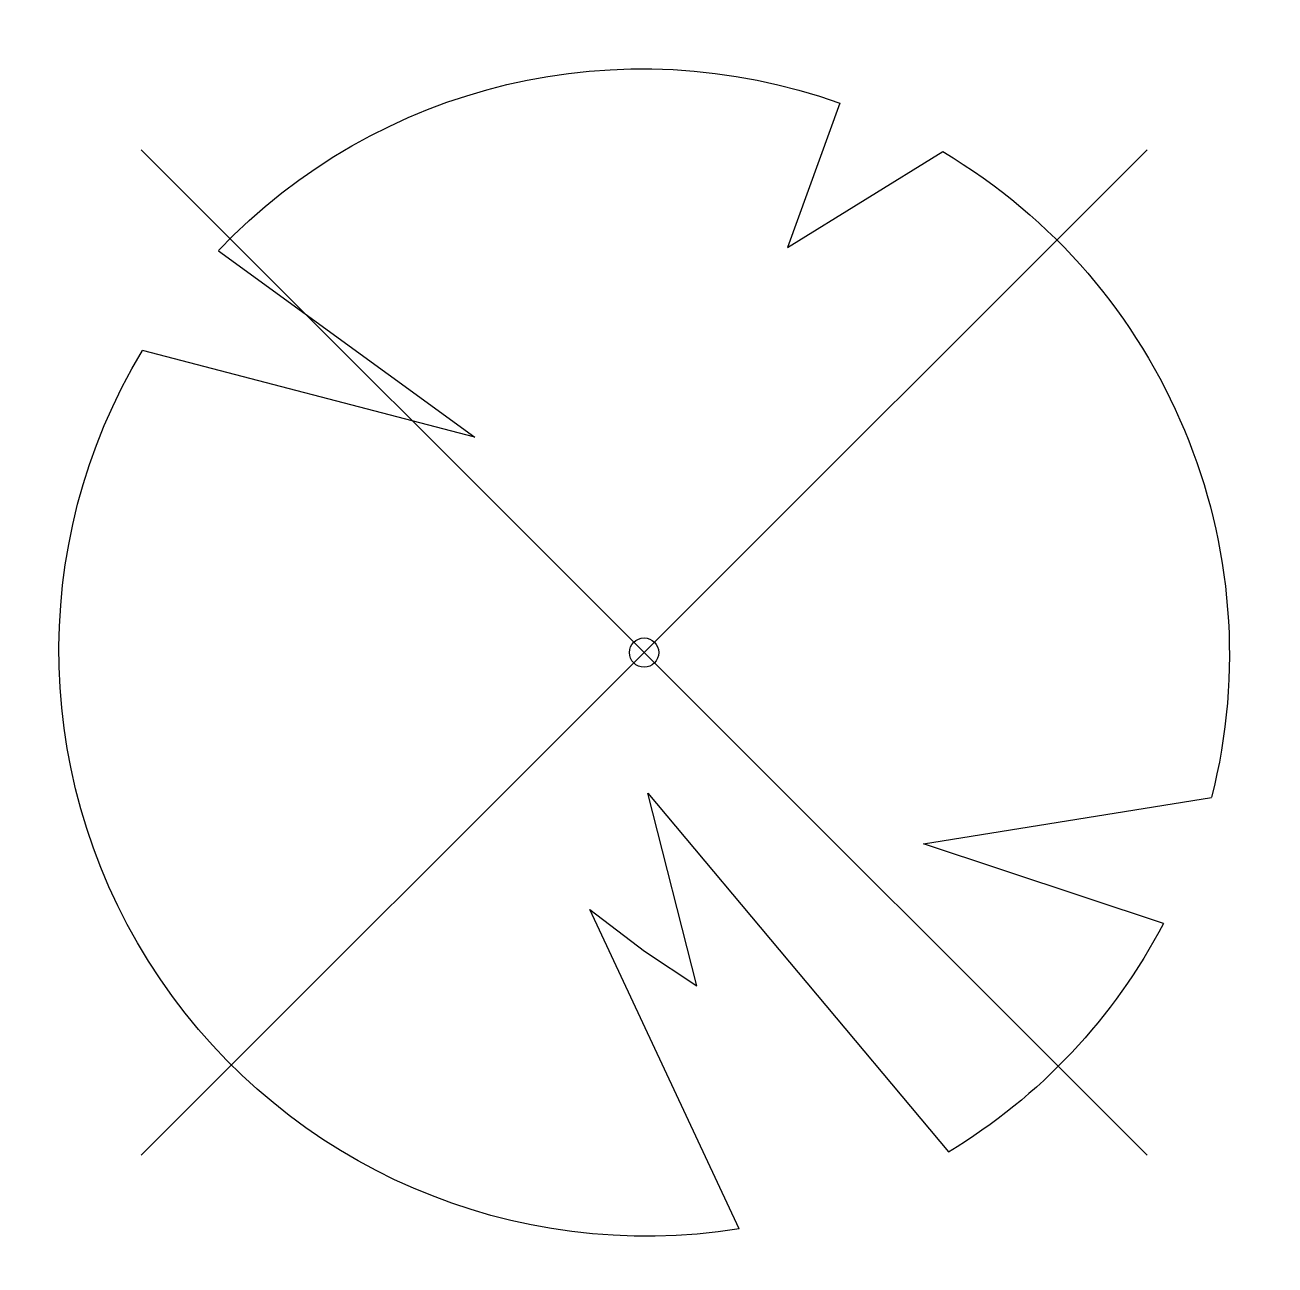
# Model space of a CAD drawing. Header units: metres. Extents: x -5.3 to 5.4, y -5.2 to 5.4.
import ezdxf

# ---------------------------------------------------------------- set-up
doc = ezdxf.new("R2010")
doc.units = ezdxf.units.M
doc.header["$LTSCALE"] = 0.2

msp = doc.modelspace()

# ---------------------------------------------------------------- linework, layer by layer
at = {"lineweight": -3}
for p, q in [((-4.293, 4.293), (4.293, -4.293)), ((4.293, 4.293), (-4.293, -4.293))]:
    msp.add_line(p, q, dxfattribs=at)
at = {"extrusion": (-0.041338, -0.080027, -0.995935), "flags": 128}
for points in [[(-0.668, -4.955), (-0.501, -3.649), (0.302, -4.991)], [(-4.804, -1.386), (-2.128, -0.974), (-4.989, -0.327)], [(2.98, 4.015), (0.596, 2.17), (1.172, 2.273), (1.705, 2.332), (0.58, 1.056), (4.266, 2.607)], [(5, 0.02), (2.868, 0.357), (4.871, -1.129)]]:
    msp.add_lwpolyline(points, dxfattribs=at)
msp.add_lwpolyline([(2.98, 4.015, 0.639079), (-4.989, -0.327, 0.639079)], format="xyb", dxfattribs=at)
msp.add_circle((0, 0), 0.125)
at = {"extrusion": (-0.041338, -0.080027, -0.995935)}
for start, end in [(196.0989, 262.3257), (273.4593, 346.949), (0.2302, 31.4325)]:
    msp.add_arc((0, 0), 5, start, end, dxfattribs=at)

doc.saveas('drawing.dxf')
